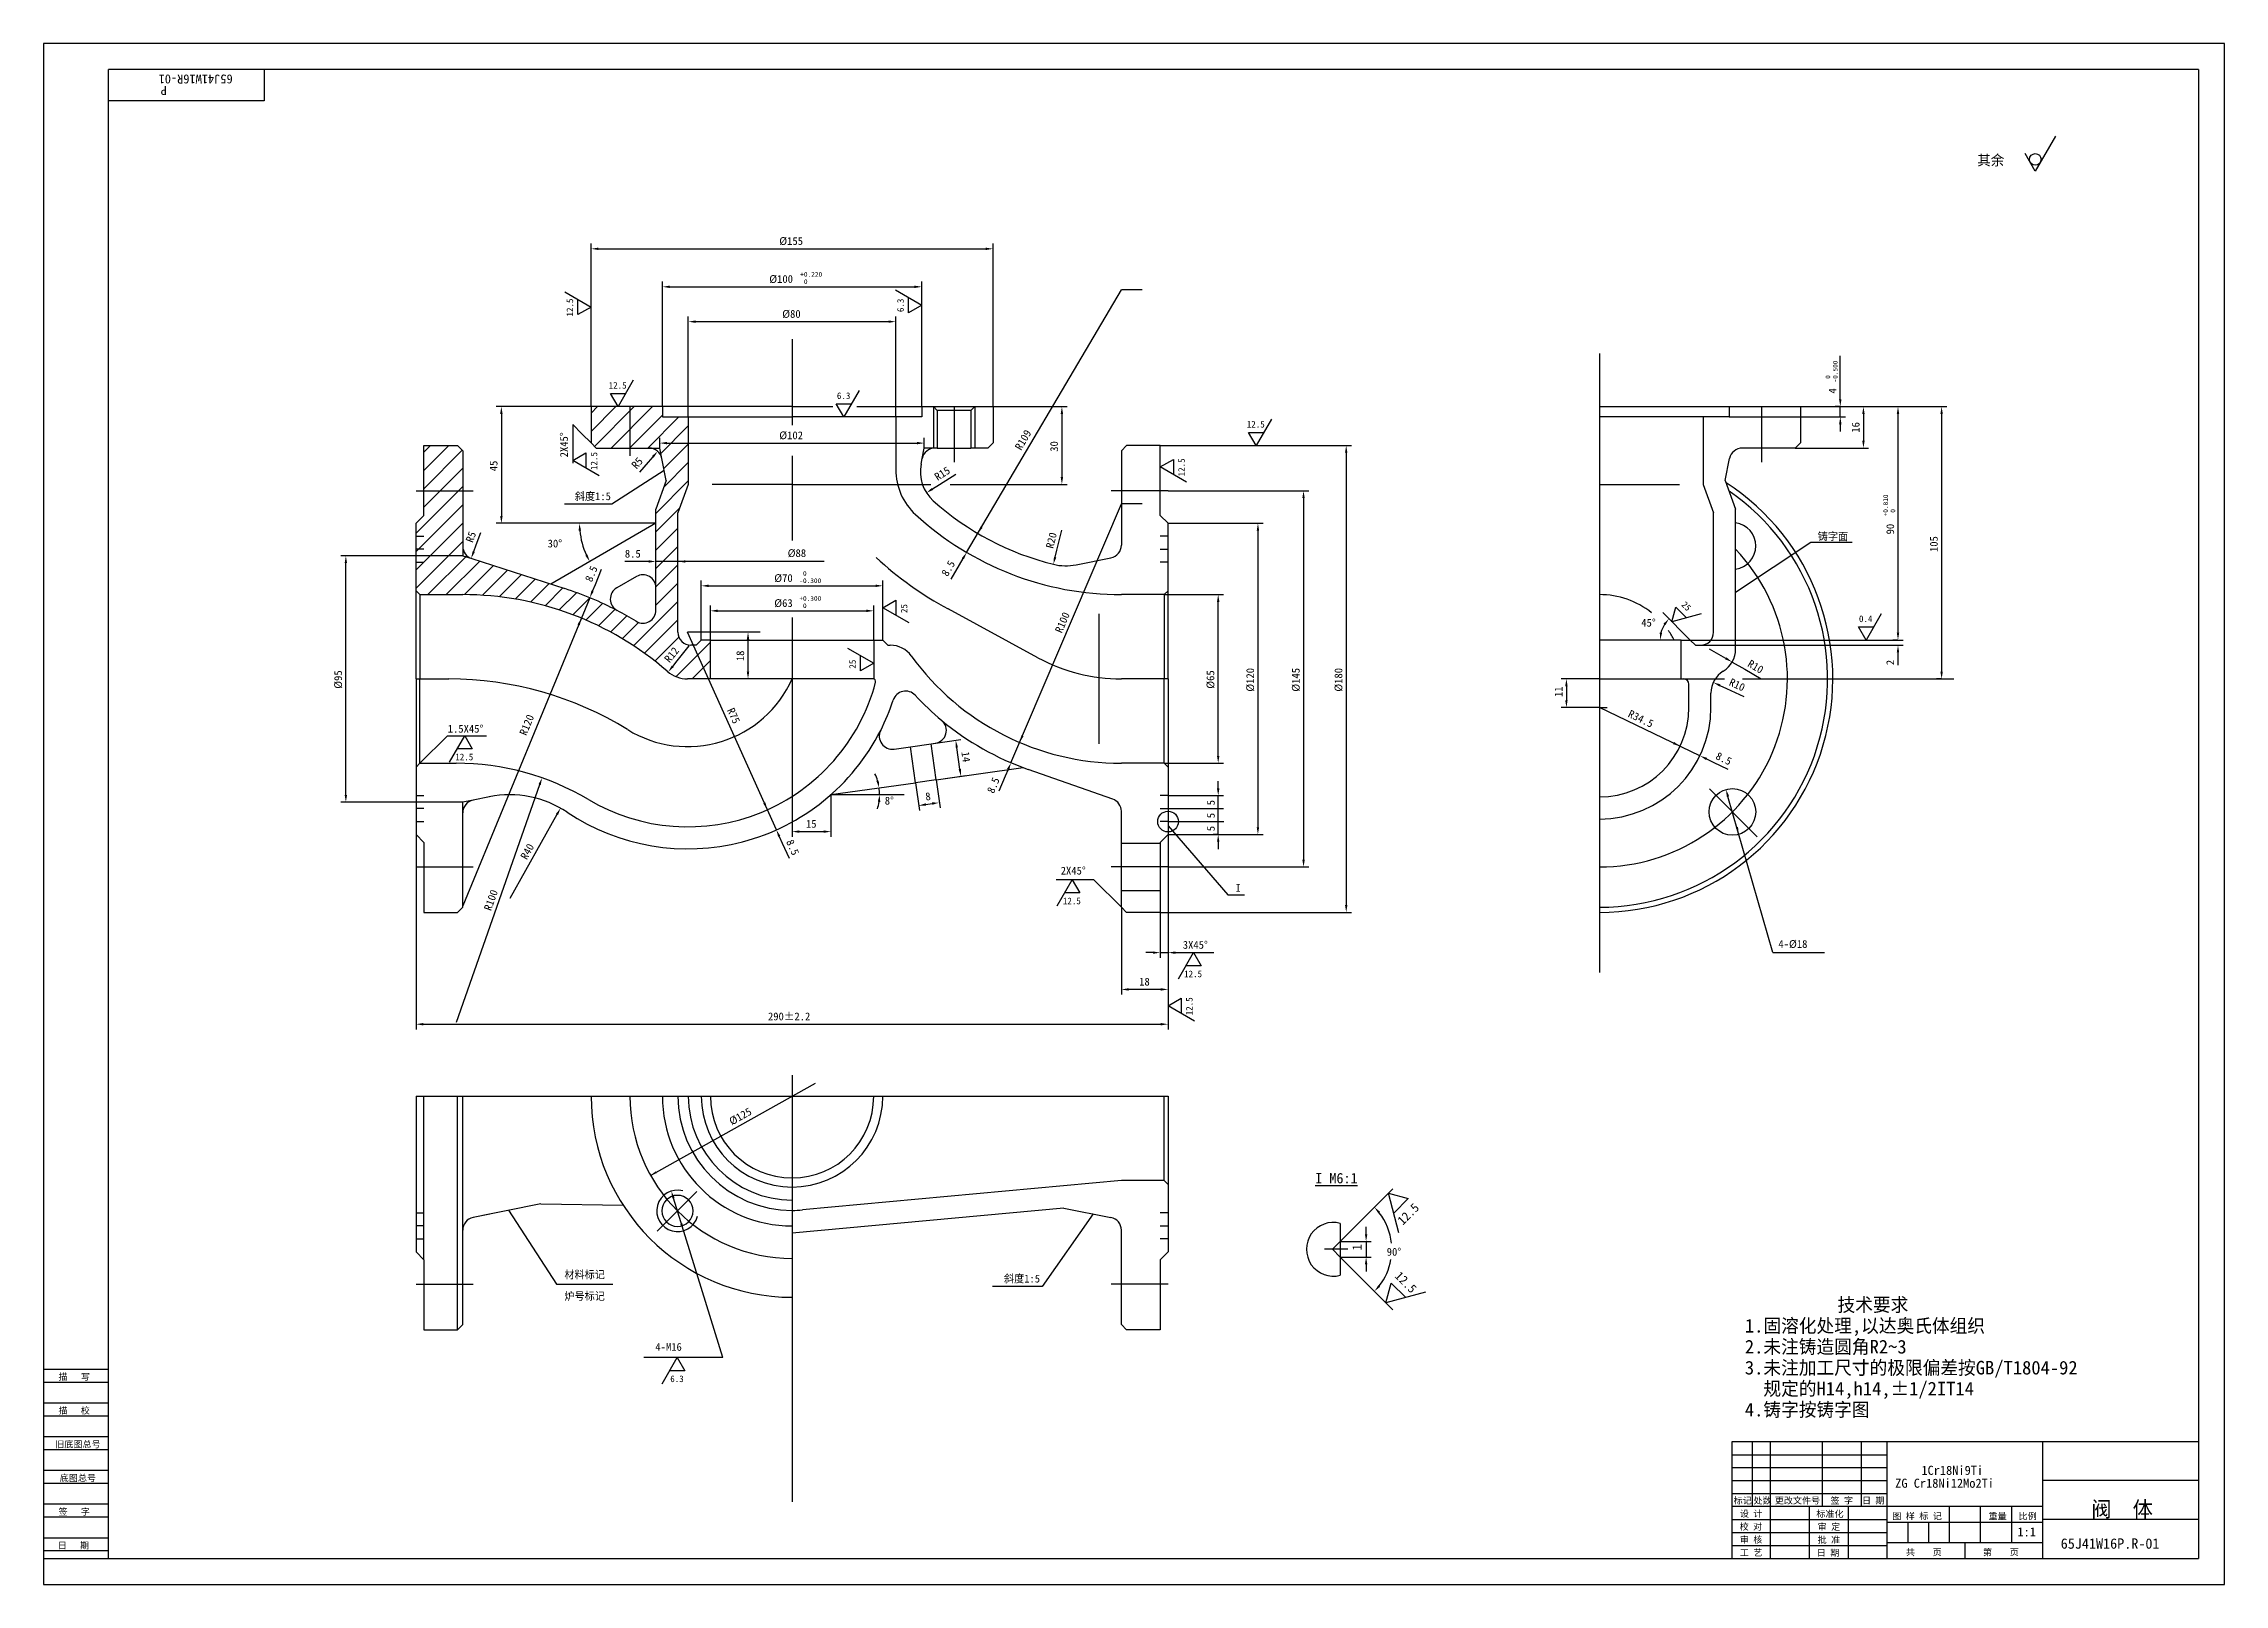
# Model space of a CAD drawing. Header units: metres. Extents: x 0 to 841, y 0 to 594.
import ezdxf

# ---------------------------------------------------------------- set-up
doc = ezdxf.new("R2010")
doc.units = ezdxf.units.M
for name, color, linetype in [('B', 3, 'Continuous'), ('C', 6, 'Continuous'), ('D', 1, 'Continuous'), ('FL', 5, 'Continuous'), ('HA', 5, 'Continuous'), ('T', 7, 'Continuous'), ('TL', 4, 'Continuous')]:
    doc.layers.add(name, color=color, linetype=linetype)

# ---------------------------------------------------------------- blocks, each defined once
blk = doc.blocks.new('TUKUN1')
at = {"layer": 'FL'}
for p, q in [((0, 594), (0, 0)), ((841, 594), (0, 594)), ((841, 0), (841, 594)), ((0, 78), (25, 78)), ((0, 70), (25, 70)), ((0, 65), (25, 65)), ((0, 57), (25, 57)), ((0, 52), (25, 52)), ((659, 30), (659, 55)), ((666, 10), (666, 55)), ((686, 30), (686, 55)), ((701, 30), (701, 55)), ((0, 44), (25, 44)), ((651, 50), (711, 50)), ((651, 45), (711, 45)), ((0, 39), (25, 39)), ((651, 40), (711, 40)), ((651, 35), (711, 35)), ((0, 31), (25, 31)), ((0, 26), (25, 26)), ((696, 10), (696, 30)), ((0, 18), (25, 18)), ((651, 25), (711, 25)), ((651, 20), (711, 20)), ((0, 13), (25, 13)), ((651, 15), (711, 15)), ((0, 0), (841, 0))]:
    blk.add_line(p, q, dxfattribs=at)
at = {"layer": 'TL'}
for p, q in [((25, 10), (25, 584)), ((831, 584), (25, 584)), ((85, 584), (85, 572)), ((831, 584), (831, 10)), ((85, 572), (25, 572)), ((0, 83), (25, 83)), ((651, 55), (651, 10)), ((831, 55), (651, 55)), ((711, 10), (711, 55)), ((771, 10), (771, 55)), ((831, 40), (771, 40)), ((771, 30), (651, 30)), ((681, 10), (681, 30)), ((735, 16), (735, 30)), ((747, 16), (747, 30)), ((759, 16), (759, 30)), ((711, 24), (771, 24)), ((719, 16), (719, 24)), ((727, 16), (727, 24)), ((831, 25), (771, 25)), ((0, 10), (831, 10)), ((771, 16), (711, 16)), ((741, 10), (741, 16))]:
    blk.add_line(p, q, dxfattribs=at)
at = {"layer": 'T'}
for s, p in [('描   写', (5.74, 78.76)), ('描   校', (5.74, 65.76)), ('旧底图总号', (4.49, 52.76)), ('底图总号', (6.22, 39.76)), ('标记', (651.75, 31.07)), ('处数', (659.38, 31.07)), ('更改文件号', (667.61, 31.07)), ('签 字', (689.1, 31.07)), ('日 期', (701.23, 31.07)), ('签   字', (5.74, 26.76)), ('设 计', (654.14, 25.99)), ('标准化', (683.65, 25.93)), ('图 样 标 记', (712.95, 25.04)), ('重量', (750.03, 25.04)), ('比例', (761.64, 25.04)), ('校 对', (654.05, 20.99)), ('审 核', (654.14, 15.99)), ('批 准', (684.13, 15.93)), ('审 定', (684.13, 20.93)), ('日   期', (5.45, 13.76)), ('工 艺', (654.14, 10.99)), ('日 期', (683.84, 10.93)), ('共    页', (718.18, 11.13)), ('第    页', (747.9, 11.13))]:
    blk.add_text(s, height=2.5, dxfattribs=at).set_placement(p)

msp = doc.modelspace()

# ---------------------------------------------------------------- linework, layer by layer
for p, q in [((211.13, 444.47), (220.73, 454.07)), ((211.13, 451.55), (213.66, 454.07)), ((212.46, 438.74), (227.8, 454.07)), ((218.87, 438.07), (234.87, 454.07)), ((225.94, 438.07), (238.63, 450.76)), ((233.01, 438.07), (245.01, 450.07)), ((237.76, 435.75), (248.63, 446.62)), ((146.63, 429.47), (156.23, 439.07)), ((146.63, 436.54), (149.16, 439.07)), ((239.22, 430.14), (248.63, 439.55)), ((146.63, 422.4), (161.47, 437.24)), ((146.63, 415.33), (161.63, 430.33)), ((239.22, 423.06), (248.63, 432.48)), ((143.63, 405.26), (161.63, 423.26)), ((236.13, 412.91), (248.63, 425.41)), ((143.63, 398.19), (161.63, 416.19)), ((236.13, 405.84), (245.35, 415.05)), ((143.63, 391.12), (161.63, 409.12)), ((236.13, 398.76), (244.63, 407.26)), ((143.63, 384.05), (161.63, 402.05)), ((148.23, 381.57), (163.22, 396.56)), ((236.13, 391.69), (244.63, 400.19)), ((155.3, 381.57), (168.19, 394.46)), ((162.37, 381.57), (173.54, 392.74)), ((169.2, 381.34), (178.88, 391.02)), ((175.69, 380.75), (184.23, 389.29)), ((181.87, 379.86), (189.58, 387.57)), ((236.13, 384.62), (244.63, 393.12)), ((187.77, 378.69), (194.93, 385.85)), ((193.43, 377.28), (200.28, 384.13)), ((198.87, 375.65), (205.56, 382.33)), ((204.1, 373.81), (210.65, 380.36)), ((227.52, 361.87), (244.63, 378.98)), ((236.13, 377.55), (244.63, 386.05)), ((209.14, 371.77), (215.57, 378.2)), ((213.99, 369.55), (220.32, 375.89)), ((218.66, 367.15), (224.92, 373.41)), ((223.17, 364.59), (229.43, 370.85)), ((231.71, 358.99), (244.63, 371.91)), ((235.74, 355.95), (244.99, 365.2)), ((243.88, 349.95), (257.13, 363.2)), ((250.08, 349.07), (257.13, 356.12))]:
    msp.add_line(p, q)
at = {"layer": 'B'}
msp.add_arc((288.63, 188.18), 44, 180, 270, dxfattribs=at)
at = {"layer": 'C'}
for p, q in [((288.63, 480.09), (288.63, 446.91)), ((600, 474.56), (600, 303.57)), ((226.13, 454.07), (226.13, 435.11)), ((351.13, 454.07), (351.13, 432.59)), ((662.5, 454.07), (662.5, 432.59)), ((288.63, 435.11), (288.63, 402.48)), ((143.63, 421.57), (165.62, 421.57)), ((433.63, 421.57), (411.64, 421.57)), ((143.63, 404.07), (146.63, 404.07)), ((433.63, 404.07), (430.63, 404.07)), ((146.63, 399.07), (143.63, 399.07)), ((430.63, 399.07), (433.63, 399.07)), ((143.63, 394.07), (146.63, 394.07)), ((433.63, 394.07), (430.63, 394.07)), ((288.63, 372.79), (288.63, 291.32)), ((383.42, 357.26), (348.82, 376.04)), ((143.63, 349.07), (156.25, 349.07)), ((433.63, 349.07), (415.63, 349.07)), ((632.5, 349.07), (648.21, 349.07)), ((655.14, 349.07), (736.68, 349.07)), ((600, 338.07), (603, 338.07)), ((143.63, 304.07), (146.63, 304.07)), ((433.63, 304.07), (430.63, 304.07)), ((600, 303.57), (600, 295.07)), ((642.42, 306.66), (660.84, 288.23)), ((146.63, 299.07), (143.63, 299.07)), ((430.63, 299.07), (433.63, 299.07)), ((600, 295.07), (600, 235.91)), ((143.63, 294.07), (146.63, 294.07)), ((433.63, 294.07), (430.63, 294.07)), ((143.63, 276.57), (165.62, 276.57)), ((433.63, 276.57), (411.64, 276.57)), ((288.63, 196.25), (288.63, 144.18)), ((143.63, 188.18), (433.63, 188.18)), ((251.88, 151.43), (236.66, 136.2)), ((143.63, 143.18), (146.63, 143.18)), ((288.63, 144.18), (288.63, 135.45)), ((433.63, 143.18), (430.63, 143.18)), ((146.63, 138.18), (143.63, 138.18)), ((288.63, 135.45), (288.63, 31.86)), ((430.63, 138.18), (433.63, 138.18)), ((143.63, 133.18), (146.63, 133.18)), ((433.63, 133.18), (430.63, 133.18)), ((143.63, 115.68), (165.62, 115.68)), ((433.63, 115.68), (411.64, 115.68))]:
    msp.add_line(p, q, dxfattribs=at)
msp.add_lwpolyline([(503.01, 129.18), (494.01, 129.18)], dxfattribs=at)
for centre, radius, start, end in [((415.63, 499.07), 140, 227.5, 241.5), ((600, 349.07), 72.5, 270, 43.6), ((415.63, 416.57), 67.5, 241.5, 270), ((156.25, 217.57), 131.5, 58.36, 90), ((248.37, 367.07), 44.1, 238.36, 335.91), ((288.63, 188.18), 62.5, 180, 270)]:
    msp.add_arc(centre, radius, start, end, dxfattribs=at)
at = {"layer": 'D'}
for p, q in [((775.87, 558.38), (768.07, 544.86)), ((768.07, 544.86), (764.16, 551.62)), ((211.13, 454.07), (211.13, 516.9)), ((213.93, 514.9), (363.33, 514.9)), ((366.13, 454.07), (366.13, 516.9)), ((200.99, 498.29), (211.13, 492.44)), ((238.63, 454.07), (238.63, 502.25)), ((241.43, 500.25), (335.83, 500.25)), ((328.49, 499.02), (338.63, 493.17)), ((338.63, 454.07), (338.63, 502.25)), ((355.96, 397.86), (415.63, 499.07)), ((423.63, 499.07), (415.63, 499.07)), ((206.06, 489.51), (206.06, 495.36)), ((211.13, 492.44), (206.06, 489.51)), ((248.63, 450.07), (248.63, 488.81)), ((328.63, 450.07), (328.63, 488.81)), ((333.56, 490.24), (333.56, 496.1)), ((338.63, 493.17), (333.56, 490.24)), ((251.43, 486.81), (325.83, 486.81)), ((692.88, 461.91), (692.88, 473.67)), ((227.4, 464.21), (221.55, 454.07)), ((218.62, 459.14), (224.47, 459.14)), ((221.55, 454.07), (218.62, 459.14)), ((305.67, 455.14), (311.53, 455.14)), ((308.6, 450.07), (305.67, 455.14)), ((314.46, 460.21), (308.6, 450.07)), ((692.88, 459.67), (692.88, 461.91)), ((692.88, 456.87), (692.88, 459.67)), ((211.13, 454.07), (174.53, 454.07)), ((176.53, 451.27), (176.53, 411.87)), ((204.06, 447.15), (204.06, 432.25)), ((207.59, 443.61), (204.06, 447.15)), ((366.13, 454.07), (394.69, 454.07)), ((392.69, 451.27), (392.69, 426.87)), ((473.5, 449.21), (467.64, 439.07)), ((650, 450.07), (694.88, 450.07)), ((677.5, 454.07), (703.8, 454.07)), ((692.88, 454.07), (690.88, 454.07)), ((692.88, 450.07), (692.88, 454.07)), ((692.88, 447.27), (692.88, 444.47)), ((701.8, 451.27), (701.8, 440.87)), ((703.8, 454.07), (717.13, 454.07)), ((715.13, 451.27), (715.13, 366.87)), ((717.13, 454.07), (733.95, 454.07)), ((731.95, 451.27), (731.95, 351.87)), ((211.13, 440.07), (207.59, 443.61)), ((233.53, 438.07), (237.63, 438.07)), ((237.63, 438.07), (237.63, 441.99)), ((238.43, 434.05), (237.63, 438.07)), ((240.43, 439.99), (336.83, 439.99)), ((338.83, 434.05), (339.63, 438.07)), ((339.63, 438.07), (339.63, 441.99)), ((343.73, 438.07), (339.63, 438.07)), ((430.63, 439.07), (504.34, 439.07)), ((464.72, 444.14), (470.57, 444.14)), ((467.64, 439.07), (464.72, 444.14)), ((675.5, 438.07), (703.8, 438.07)), ((204.06, 433.26), (209.13, 436.18)), ((214.2, 427.4), (204.06, 433.26)), ((209.13, 436.18), (209.13, 430.33)), ((239.35, 429.46), (219.16, 416.39)), ((233.14, 432.62), (229.78, 428.79)), ((234.98, 434.73), (233.14, 432.62)), ((430.63, 430.8), (435.7, 433.73)), ((440.77, 424.95), (430.63, 430.8)), ((435.7, 433.73), (435.7, 427.88)), ((502.34, 436.27), (502.34, 261.87)), ((319.5, 424.07), (342.17, 424.07)), ((342.81, 422.33), (345.51, 424.06)), ((345.51, 424.06), (351.73, 428.03)), ((349.62, 424.07), (394.69, 424.07)), ((433.63, 421.57), (487.88, 421.57)), ((219.16, 416.39), (200.94, 416.39)), ((373.06, 316.77), (415.63, 416.57)), ((423.63, 416.57), (415.63, 416.57)), ((485.88, 418.77), (485.88, 279.37)), ((166.84, 400.78), (168.61, 405.55)), ((236.13, 409.07), (174.53, 409.07)), ((390.75, 398.71), (392.67, 406.42)), ((433.63, 409.07), (470.29, 409.07)), ((468.29, 406.27), (468.29, 291.87)), ((161.68, 396.56), (114.56, 396.56)), ((161.68, 400.66), (161.68, 396.56)), ((161.68, 396.56), (165.1, 395.46)), ((165.86, 398.15), (166.84, 400.78)), ((354.53, 395.44), (353.11, 393.03)), ((390.08, 395.99), (390.75, 398.71)), ((652.5, 382.53), (681.46, 401.77)), ((681.46, 401.77), (697.52, 401.77)), ((116.56, 304.37), (116.56, 393.76)), ((212.77, 385.54), (215.2, 391.43)), ((230.53, 394.36), (224.15, 394.36)), ((233.33, 394.36), (230.53, 394.36)), ((301.05, 394.36), (236.13, 394.36)), ((253.63, 364.07), (253.63, 386.97)), ((323.63, 364.07), (323.63, 386.97)), ((353.11, 393.03), (349.87, 387.54)), ((210.63, 380.36), (161.63, 261.57)), ((211.7, 382.95), (212.77, 385.54)), ((256.43, 384.97), (320.83, 384.97)), ((323.63, 376.53), (328.7, 379.46)), ((328.7, 379.46), (328.7, 373.61)), ((432.13, 381.57), (454.97, 381.57)), ((452.97, 319.37), (452.97, 378.77)), ((257.13, 364.07), (257.13, 377.32)), ((259.93, 375.32), (317.33, 375.32)), ((320.13, 364.07), (320.13, 377.32)), ((333.77, 370.68), (323.63, 376.53)), ((635, 364.07), (624.39, 374.68)), ((627.96, 371.12), (629.47, 376.77)), ((639.27, 374.15), (627.96, 371.12)), ((629.47, 376.77), (633.61, 372.63)), ((708.65, 374.21), (702.8, 364.07)), ((244.35, 356.09), (248.98, 361.83)), ((282.57, 290.9), (248.37, 367.07)), ((276.29, 367.07), (248.37, 367.07)), ((271.65, 367.07), (269.65, 367.07)), ((271.65, 351.87), (271.65, 364.27)), ((635, 364.07), (717.13, 364.07)), ((639, 362.07), (717.13, 362.07)), ((702.8, 364.07), (699.87, 369.14)), ((699.87, 369.14), (705.73, 369.14)), ((715.13, 364.07), (713.13, 364.07)), ((242.6, 353.91), (244.35, 356.09)), ((309.99, 360.97), (320.13, 355.12)), ((315.06, 352.19), (315.06, 358.05)), ((320.13, 355.12), (315.06, 352.19)), ((648.74, 357), (642.5, 360.6)), ((651.16, 355.6), (656.01, 352.8)), ((715.13, 359.27), (715.13, 356.47)), ((715.13, 356.47), (715.13, 354.38)), ((272.15, 349.07), (269.65, 349.07)), ((600, 349.07), (585.26, 349.07)), ((587.26, 346.27), (587.26, 340.87)), ((646.45, 346.56), (649, 345.4)), ((649, 345.4), (655.71, 342.34)), ((656.01, 352.8), (662.4, 349.11)), ((731.95, 349.07), (729.95, 349.07)), ((600, 338.07), (585.26, 338.07)), ((638.76, 319.45), (600, 338.07)), ((145.13, 316.57), (155.74, 327.18)), ((155.74, 327.18), (170.76, 327.18)), ((156.55, 317.04), (162.4, 327.18)), ((165.33, 322.11), (159.48, 322.11)), ((162.4, 327.18), (165.33, 322.11)), ((342.24, 324.04), (353.76, 325.66)), ((353.34, 314.29), (352.17, 322.61)), ((344.19, 310.18), (355.71, 311.8)), ((370.86, 311.62), (368.36, 305.76)), ((371.96, 314.2), (370.86, 311.62)), ((432.13, 316.57), (454.97, 316.57)), ((641.28, 318.24), (643.81, 317.03)), ((643.81, 317.03), (649.55, 314.27)), ((191.28, 308.28), (159.07, 216.57)), ((303.63, 304.48), (303.63, 288.21)), ((303.63, 304.48), (331.9, 304.48)), ((336.26, 309.06), (337.78, 298.3)), ((344.19, 310.18), (345.7, 299.41)), ((433.63, 304.07), (454.97, 304.07)), ((452.97, 306.87), (452.97, 309.67)), ((452.97, 289.07), (452.97, 304.07)), ((666.83, 243.65), (649.55, 303.77)), ((161.63, 301.57), (114.56, 301.57)), ((165.65, 302.38), (161.63, 301.57)), ((161.63, 297.48), (161.63, 301.57)), ((197.97, 296.82), (179.73, 264.4)), ((340.27, 300.67), (342.65, 301)), ((433.63, 299.07), (454.96, 299.07)), ((143.63, 289.07), (143.63, 213.96)), ((283.72, 288.35), (284.86, 285.79)), ((288.63, 293.92), (288.63, 288.21)), ((291.43, 290.21), (300.83, 290.21)), ((433.63, 294.07), (455.12, 294.07)), ((433.63, 292.5), (456.72, 265.9)), ((433.63, 289.07), (433.63, 241.55)), ((433.63, 289.07), (470.29, 289.07)), ((452.97, 289.07), (450.97, 289.07)), ((452.97, 286.27), (452.97, 283.47)), ((284.86, 285.79), (287.48, 279.98)), ((405.02, 271.68), (390.51, 271.68)), ((390.86, 261.54), (396.71, 271.68)), ((396.71, 271.68), (399.64, 266.61)), ((415.63, 261.07), (405.02, 271.68)), ((433.63, 276.57), (487.88, 276.57)), ((399.64, 266.61), (393.79, 266.61)), ((415.63, 261.07), (415.63, 227.37)), ((456.72, 265.9), (463.1, 265.9)), ((430.63, 259.07), (504.34, 259.07)), ((430.63, 259.07), (430.63, 241.55)), ((427.83, 243.55), (425.03, 243.55)), ((430.63, 243.55), (433.63, 243.55)), ((433.63, 241.55), (433.63, 227.37)), ((436.43, 243.55), (439.23, 243.55)), ((437.61, 233.41), (443.47, 243.55)), ((439.23, 243.55), (451.32, 243.55)), ((446.39, 238.48), (440.54, 238.48)), ((443.47, 243.55), (446.39, 238.48)), ((666.83, 243.65), (686.73, 243.65)), ((430.83, 229.37), (418.43, 229.37)), ((433.63, 227.37), (433.63, 213.96)), ((433.63, 223.05), (438.7, 225.97)), ((443.77, 217.19), (433.63, 223.05)), ((438.7, 225.97), (438.7, 220.12)), ((146.43, 215.96), (430.83, 215.96)), ((234.07, 157.68), (297.72, 193.26)), ((500.01, 132.18), (520.35, 152.52)), ((179.3, 144.21), (197.76, 115.74)), ((261.96, 87.44), (242.9, 148.95)), ((522.68, 135.5), (518.59, 150.76)), ((518.59, 150.76), (526.23, 148.72)), ((526.23, 148.72), (520.64, 143.13)), ((404.75, 142.85), (385.1, 114.89)), ((510.01, 134.98), (510.01, 137.78)), ((500.01, 132.18), (512.01, 132.18)), ((500.01, 126.18), (520.35, 105.85)), ((500.01, 126.18), (512.01, 126.18)), ((510.01, 132.18), (510.01, 126.18)), ((510.01, 123.38), (510.01, 120.58)), ((197.76, 115.74), (219.46, 115.74)), ((385.1, 114.89), (365.94, 114.89)), ((517.67, 108.52), (519.72, 116.16)), ((532.94, 112.61), (517.67, 108.52)), ((519.72, 116.16), (525.31, 110.57)), ((261.96, 87.44), (231.45, 87.44)), ((238.48, 77.3), (244.33, 87.44)), ((244.33, 87.44), (247.26, 82.37)), ((247.26, 82.37), (241.41, 82.37))]:
    msp.add_line(p, q, dxfattribs=at)
msp.add_circle((768.07, 549.37), 2.25, dxfattribs=at)
for centre, radius, start, end in [((236.13, 409.07), 29.48, 185.44, 204.56), ((635, 364.07), 11.61, 148.85, 166.15), ((303.63, 304.48), 18.76, 16.56, 25.12), ((303.63, 304.48), 18.76, 0, 8), ((303.63, 304.48), 18.76, 342.88, 351.44), ((497.01, 129.18), 22.93, 5.83, 38), ((497.01, 129.18), 22.93, 322, 350.18)]:
    msp.add_arc(centre, radius, start, end, dxfattribs=at)
for points in [[(213.93, 515.36), (213.93, 514.43), (211.13, 514.9)], [(363.33, 515.36), (363.33, 514.43), (366.13, 514.9)], [(241.43, 500.71), (241.43, 499.78), (238.63, 500.25)], [(335.83, 500.71), (335.83, 499.78), (338.63, 500.25)], [(251.43, 487.28), (251.43, 486.35), (248.63, 486.81)], [(325.83, 487.28), (325.83, 486.35), (328.63, 486.81)], [(692.41, 456.87), (693.35, 456.87), (692.88, 454.07)], [(176.06, 451.27), (177, 451.27), (176.53, 454.07)], [(392.23, 451.27), (393.16, 451.27), (392.69, 454.07)], [(692.41, 447.27), (693.35, 447.27), (692.88, 450.07)], [(701.34, 451.27), (702.27, 451.27), (701.8, 454.07)], [(714.66, 451.27), (715.59, 451.27), (715.13, 454.07)], [(731.48, 451.27), (732.42, 451.27), (731.95, 454.07)], [(240.43, 440.46), (240.43, 439.52), (237.63, 439.99)], [(336.83, 440.46), (336.83, 439.52), (339.63, 439.99)], [(501.87, 436.27), (502.8, 436.27), (502.34, 439.07)], [(701.34, 440.87), (702.27, 440.87), (701.8, 438.07)], [(235.33, 434.42), (234.63, 435.04), (236.82, 436.84)], [(343.06, 421.94), (342.56, 422.72), (340.45, 420.82)], [(392.23, 426.87), (393.16, 426.87), (392.69, 424.07)], [(485.41, 418.77), (486.35, 418.77), (485.88, 421.57)], [(176.06, 411.87), (177, 411.87), (176.53, 409.07)], [(206.32, 406.26), (207.25, 406.3), (206.65, 409.07)], [(362.1, 407.35), (361.29, 407.83), (360.27, 405.18)], [(467.83, 406.27), (468.76, 406.27), (468.29, 409.07)], [(116.09, 393.76), (117.03, 393.76), (116.56, 396.56)], [(166.3, 397.99), (165.43, 398.32), (164.89, 395.53)], [(209.73, 397.04), (208.91, 396.61), (210.6, 394.34)], [(354.13, 395.68), (354.94, 395.21), (355.96, 397.86)], [(390.53, 395.88), (389.63, 396.11), (389.41, 393.28)], [(233.33, 394.83), (233.33, 393.89), (236.13, 394.36)], [(247.43, 393.91), (244.63, 394.36), (247.43, 394.81)], [(211.27, 383.13), (212.13, 382.77), (210.63, 380.36)], [(256.43, 385.44), (256.43, 384.5), (253.63, 384.97)], [(320.83, 385.44), (320.83, 384.5), (323.63, 384.97)], [(452.5, 378.77), (453.44, 378.77), (452.97, 381.57)], [(206.76, 369.74), (205.89, 370.1), (207.39, 372.51)], [(259.93, 375.79), (259.93, 374.86), (257.13, 375.32)], [(317.33, 375.79), (317.33, 374.86), (320.13, 375.32)], [(624.7, 370.37), (625.43, 369.79), (626.79, 372.28)], [(271.18, 364.27), (272.12, 364.27), (271.65, 367.07)], [(624.19, 366.8), (623.26, 366.91), (623.39, 364.07)], [(714.66, 366.87), (715.59, 366.87), (715.13, 364.07)], [(714.66, 359.27), (715.59, 359.27), (715.13, 362.07)], [(242.96, 353.62), (242.23, 354.2), (240.84, 351.73)], [(648.5, 356.59), (648.97, 357.4), (651.16, 355.6)], [(271.18, 351.87), (272.12, 351.87), (271.65, 349.07)], [(586.79, 346.27), (587.72, 346.27), (587.26, 349.07)], [(646.26, 346.14), (646.64, 346.99), (643.9, 347.73)], [(731.48, 351.87), (732.42, 351.87), (731.95, 349.07)], [(586.79, 340.87), (587.72, 340.87), (587.26, 338.07)], [(352.63, 322.67), (351.71, 322.54), (351.78, 325.38)], [(377.92, 326.98), (377.07, 327.35), (376.4, 324.59)], [(628.37, 323.93), (628.78, 324.77), (631.1, 323.13)], [(353.8, 314.35), (352.88, 314.22), (353.73, 311.52)], [(371.53, 314.38), (372.39, 314.01), (373.06, 316.77)], [(452.5, 319.37), (453.44, 319.37), (452.97, 316.57)], [(641.48, 318.66), (641.08, 317.82), (638.76, 319.45)], [(116.09, 304.37), (117.03, 304.37), (116.56, 301.57)], [(191.72, 308.13), (190.84, 308.44), (192.21, 310.92)], [(322.07, 309.92), (321.16, 309.72), (322.21, 307.09)], [(321.72, 301.72), (322.65, 301.65), (322.39, 304.48)], [(452.5, 306.87), (453.44, 306.87), (452.97, 304.07)], [(649.1, 303.64), (650, 303.9), (648.78, 306.46)], [(198.38, 296.59), (197.57, 297.05), (199.35, 299.26)], [(277.52, 301.02), (278.37, 301.4), (279.09, 298.65)], [(340.21, 301.13), (340.34, 300.2), (337.5, 300.28)], [(342.58, 301.46), (342.71, 300.54), (345.42, 301.39)], [(284.14, 288.54), (283.29, 288.15), (282.57, 290.9)], [(291.43, 290.68), (291.43, 289.74), (288.63, 290.21)], [(300.83, 290.68), (300.83, 289.74), (303.63, 290.21)], [(452.5, 286.27), (453.44, 286.27), (452.97, 289.07)], [(467.83, 291.87), (468.76, 291.87), (468.29, 289.07)], [(652.53, 291.72), (653.43, 291.98), (653.75, 289.16)], [(485.41, 279.37), (486.35, 279.37), (485.88, 276.57)], [(501.87, 261.87), (502.8, 261.87), (502.34, 259.07)], [(427.83, 244.01), (427.83, 243.08), (430.63, 243.55)], [(436.43, 244.01), (436.43, 243.08), (433.63, 243.55)], [(418.43, 229.84), (418.43, 228.9), (415.63, 229.37)], [(430.83, 229.84), (430.83, 228.9), (433.63, 229.37)], [(146.43, 216.42), (146.43, 215.49), (143.63, 215.96)], [(430.83, 216.42), (430.83, 215.49), (433.63, 215.96)], [(236.04, 159.23), (234.07, 157.68), (236.42, 158.54)], [(242.45, 148.81), (243.34, 149.09), (242.07, 151.62)], [(514.73, 142.99), (515.43, 143.61), (513.23, 145.4)], [(245.53, 138.88), (246.42, 139.15), (246.8, 136.34)], [(509.55, 134.98), (510.48, 134.98), (510.01, 132.18)], [(509.55, 123.38), (510.48, 123.38), (510.01, 126.18)], [(515.43, 114.76), (514.73, 115.37), (513.23, 112.97)]]:
    msp.add_solid(points, dxfattribs=at)
at = {"layer": 'FL'}
for p, q in [((343.13, 454.07), (343.13, 438.04)), ((359.13, 454.07), (359.13, 438.07))]:
    msp.add_line(p, q, dxfattribs=at)
msp.add_circle((433.63, 294.07), 4, dxfattribs=at)
msp.add_arc((244.44, 143.98), 8, 75, 345, dxfattribs=at)
at = {"layer": 'HA'}
msp.add_arc((497.36, 129.18), 10.35, 75.14, 284.86, dxfattribs=at)
at = {"layer": 'TL'}
for p, q in [((238.63, 454.07), (211.13, 454.07)), ((211.13, 454.07), (211.13, 440.07)), ((288.63, 454.07), (238.63, 454.07)), ((238.63, 454.07), (238.63, 450.07)), ((238.63, 450.07), (248.63, 450.07)), ((248.63, 450.07), (248.63, 424.07)), ((248.63, 450.07), (288.63, 450.07)), ((288.63, 454.07), (304.41, 454.07)), ((328.63, 450.07), (288.63, 450.07)), ((313.67, 454.07), (338.63, 454.07)), ((328.63, 450.07), (328.63, 429.77)), ((338.63, 450.07), (328.63, 450.07)), ((338.63, 454.07), (343.13, 454.07)), ((338.63, 454.07), (338.63, 450.07)), ((343.13, 454.07), (359.13, 454.07)), ((343.13, 454.07), (344.63, 452.57)), ((357.63, 452.57), (344.63, 452.57)), ((344.63, 452.57), (344.63, 438.07)), ((357.63, 452.57), (359.13, 454.07)), ((357.63, 452.57), (357.63, 438.07)), ((359.13, 454.07), (366.13, 454.07)), ((366.13, 454.07), (366.13, 440.07)), ((600, 454.07), (650, 454.07)), ((640, 450.07), (600, 450.07)), ((640, 450.07), (640, 424.07)), ((650, 450.07), (640, 450.07)), ((650, 454.07), (677.5, 454.07)), ((650, 454.07), (650, 450.07)), ((677.5, 454.07), (677.5, 440.07)), ((146.63, 439.07), (159.63, 439.07)), ((146.63, 412.07), (146.63, 439.07)), ((161.63, 437.07), (159.63, 439.07)), ((213.13, 438.07), (211.13, 440.07)), ((213.13, 438.07), (233.53, 438.07)), ((344.63, 438.07), (343.73, 438.07)), ((344.63, 438.07), (357.63, 438.07)), ((364.13, 438.07), (357.63, 438.07)), ((364.13, 438.07), (366.13, 440.07)), ((415.63, 437.07), (417.63, 439.07)), ((430.63, 439.07), (417.63, 439.07)), ((430.63, 412.07), (430.63, 439.07)), ((675.5, 438.07), (655.1, 438.07)), ((675.5, 438.07), (677.5, 440.07)), ((161.63, 437.07), (161.63, 400.22)), ((240.13, 425.57), (238.43, 434.05)), ((338.38, 431.84), (338.83, 434.05)), ((415.63, 437.07), (415.63, 400.67)), ((648.5, 425.57), (650.2, 434.05)), ((240.13, 425.57), (236.13, 414.58)), ((248.63, 424.07), (244.63, 413.08)), ((288.63, 424.07), (257.76, 424.07)), ((288.63, 424.07), (319.5, 424.07)), ((600, 424.07), (630.87, 424.07)), ((640, 424.07), (644, 413.08)), ((648.5, 425.57), (652.5, 414.58)), ((236.13, 384.25), (236.13, 414.58)), ((244.63, 367.07), (244.63, 413.08)), ((644, 367.07), (644, 413.08)), ((652.5, 384.25), (652.5, 414.58)), ((143.63, 409.07), (146.63, 412.07)), ((143.63, 383.07), (143.63, 409.07)), ((236.13, 409.07), (195.55, 385.65)), ((433.63, 409.07), (430.63, 412.07)), ((433.63, 383.07), (433.63, 409.07)), ((165.1, 395.46), (201.02, 383.89)), ((398.14, 393.08), (411.61, 395.77)), ((228.63, 388.58), (221.03, 384.19)), ((143.63, 349.07), (143.63, 383.07)), ((145.13, 381.57), (143.63, 383.07)), ((145.13, 381.57), (161.63, 381.57)), ((145.13, 381.57), (145.13, 349.07)), ((236.13, 375.56), (236.13, 384.25)), ((432.13, 381.57), (415.63, 381.57)), ((432.13, 381.57), (433.63, 383.07)), ((432.13, 381.57), (432.13, 349.07)), ((433.63, 349.07), (433.63, 383.07)), ((652.5, 360.6), (652.5, 384.25)), ((407.02, 324), (407.02, 374.2)), ((251.63, 362.07), (249.63, 362.07)), ((253.63, 364.07), (251.63, 362.07)), ((257.13, 364.07), (253.63, 364.07)), ((257.13, 364.07), (320.13, 364.07)), ((257.13, 349.07), (257.13, 364.07)), ((320.13, 364.07), (323.63, 364.07)), ((320.13, 364.07), (320.13, 349.04)), ((323.63, 364.07), (325.63, 362.07)), ((325.63, 362.07), (326.52, 362.07)), ((631.5, 364.07), (600, 364.07)), ((631.5, 364.07), (635, 364.07)), ((631.5, 349.07), (631.5, 364.07)), ((635, 364.07), (637, 362.07)), ((637, 362.07), (639, 362.07)), ((143.63, 349.07), (143.63, 315.07)), ((145.13, 316.57), (145.13, 349.07)), ((257.13, 349.07), (248.37, 349.07)), ((288.63, 349.07), (257.13, 349.07)), ((319.89, 349.07), (288.63, 349.07)), ((432.13, 316.57), (432.13, 349.07)), ((433.63, 349.07), (433.63, 315.07)), ((600, 349.07), (631.5, 349.07)), ((631.5, 349.07), (632.5, 349.07)), ((634.5, 338.07), (634.5, 347.07)), ((643, 338.07), (643, 343.57)), ((327.96, 322.03), (334.32, 322.93)), ((334.32, 322.93), (342.24, 324.04)), ((336.26, 309.06), (334.32, 322.93)), ((342.24, 324.04), (343.86, 324.27)), ((344.19, 310.18), (342.24, 324.04)), ((145.13, 316.57), (143.63, 315.07)), ((143.63, 315.07), (143.63, 289.07)), ((145.13, 316.57), (159.07, 316.57)), ((344.19, 310.18), (377.77, 314.9)), ((412.29, 302.75), (379.67, 314.21)), ((432.13, 316.57), (415.63, 316.57)), ((432.13, 316.57), (433.63, 315.07)), ((433.63, 315.07), (433.63, 289.07)), ((171.89, 303.63), (165.65, 302.38)), ((303.63, 304.48), (336.26, 309.06)), ((344.19, 310.18), (336.26, 309.06)), ((161.63, 261.07), (161.63, 297.48)), ((415.63, 285.57), (415.63, 298.03)), ((143.63, 289.07), (146.63, 286.07)), ((146.63, 286.07), (146.63, 259.07)), ((433.63, 289.07), (430.63, 286.07)), ((430.63, 286.07), (430.63, 285.57)), ((430.63, 285.57), (415.63, 285.57)), ((415.63, 267.57), (415.63, 285.57)), ((430.63, 285.57), (430.63, 267.57)), ((161.63, 261.07), (159.63, 259.07)), ((415.63, 267.57), (430.63, 267.57)), ((415.63, 261.07), (415.63, 267.57)), ((415.63, 261.07), (417.63, 259.07)), ((430.63, 267.57), (430.63, 259.07)), ((146.63, 259.07), (159.63, 259.07)), ((430.63, 259.07), (417.63, 259.07)), ((143.63, 188.18), (143.63, 154.18)), ((146.63, 125.18), (146.63, 188.18)), ((159.63, 98.18), (159.63, 188.18)), ((161.63, 136.58), (161.63, 188.18)), ((432.13, 155.68), (432.13, 188.18)), ((433.63, 188.18), (433.63, 154.18)), ((143.63, 154.18), (143.63, 128.18)), ((415.63, 155.68), (292.66, 144.36)), ((432.13, 155.68), (415.63, 155.68)), ((432.13, 155.68), (433.63, 154.18)), ((433.63, 154.18), (433.63, 128.18)), ((191.75, 146.7), (165.65, 141.48)), ((191.75, 146.7), (223.48, 146.2)), ((393.49, 145.1), (288.63, 135.45)), ((393.49, 145.1), (411.61, 141.48)), ((161.63, 100.18), (161.63, 136.58)), ((171.89, 142.73), (165.65, 141.48)), ((415.63, 124.68), (415.63, 136.58)), ((143.63, 128.18), (146.63, 125.18)), ((433.63, 128.18), (430.63, 125.18)), ((146.63, 125.18), (146.63, 98.18)), ((415.63, 106.68), (415.63, 124.68)), ((430.63, 125.18), (430.63, 124.68)), ((430.63, 124.68), (430.63, 106.68)), ((415.63, 100.18), (415.63, 106.68)), ((430.63, 106.68), (430.63, 98.18)), ((146.63, 98.18), (159.63, 98.18)), ((161.63, 100.18), (159.63, 98.18)), ((415.63, 100.18), (417.63, 98.18)), ((430.63, 98.18), (417.63, 98.18))]:
    msp.add_line(p, q, dxfattribs=at)
msp.add_lwpolyline([(238.44, 143.98, 1), (250.44, 143.98, 1), (238.44, 143.98, 1)], format="xyb", dxfattribs=at)
for points in [[(500.01, 139.18), (500.01, 132.18), (497.01, 129.18), (500.01, 126.18), (500.01, 119.18)], [(500.01, 132.18), (500.01, 126.18)]]:
    msp.add_lwpolyline(points, dxfattribs=at)
msp.add_circle((651.27, 297.81), 9, dxfattribs=at)
for centre, radius, start, end in [((233.53, 433.07), 5, 11.31, 90), ((343.73, 433.07), 5, 90, 168.69), ((655.1, 433.07), 5, 90, 168.69), ((352.13, 429.77), 23.5, 180, 227.5), ((353.09, 428.9), 15, 168.69, 228.29), ((600, 349.07), 90, 270, 57.15), ((600, 349.07), 88, 270, 55.39), ((415.63, 499.07), 117.5, 227.5, 270), ((415.63, 499.07), 109, 228.29, 256.08), ((651.27, 400.34), 9, 277.89, 82.11), ((166.63, 400.22), 5, 180, 252.15), ((410.63, 400.67), 5, 281.31, 0), ((231.13, 384.25), 5, 0, 120), ((394.22, 412.69), 20, 256.08, 281.31), ((161.63, 261.57), 120, 48.92, 90), ((161.63, 261.57), 128.5, 62.38, 72.15), ((223.53, 379.86), 5, 120, 242.38), ((600, 349.07), 32.5, 51.76, 90), ((161.63, 261.57), 128.5, 58.63, 62.38), ((231.13, 375.56), 5, 238.63, 0), ((249.63, 367.07), 5, 180, 270), ((326.52, 352.07), 10, 35.9, 90), ((600, 349.07), 32.5, 27.49, 34.99), ((639, 367.07), 5, 270, 0), ((415.63, 416.57), 100, 215.9, 270), ((642.5, 360.6), 10, 301.67, 0), ((248.37, 367.07), 75, 239.32, 345.12), ((248.37, 361.07), 12, 228.92, 270), ((319.89, 348.07), 1, 345.12, 90), ((632.5, 347.07), 2, 0, 90), ((653, 343.57), 10, 121.67, 180), ((248.37, 367.07), 83.5, 333.06, 341.76), ((332.42, 339.38), 5, 42.85, 161.76), ((415.63, 416.57), 108.5, 222.85, 230.32), ((600, 338.07), 34.5, 270, 0), ((600, 338.07), 43, 270, 0), ((248.37, 367.07), 83.5, 236.24, 333.06), ((327.27, 326.99), 5, 153.06, 278), ((343.16, 329.22), 5, 278, 50.32), ((415.63, 416.57), 108.5, 230.32, 250.64), ((159.07, 216.57), 100, 59.32, 90), ((179.73, 264.4), 40, 56.24, 101.31), ((166.63, 297.48), 5, 101.31, 180), ((410.63, 298.03), 5, 0, 70.64), ((288.63, 188.18), 77.5, 180, 270), ((288.63, 188.18), 50, 180, 270), ((288.63, 188.18), 40, 180, 270), ((288.63, 188.18), 35, 180, 0), ((288.63, 188.18), 31.5, 180, 0), ((288.63, 188.18), 44, 270, 275.26), ((166.63, 136.58), 5, 101.31, 180), ((410.63, 136.58), 5, 0, 78.69)]:
    msp.add_arc(centre, radius, start, end, dxfattribs=at)

# ---------------------------------------------------------------- block references
msp.add_blockref('TUKUN1', (0, 0), dxfattribs=at)

# ---------------------------------------------------------------- texts
at = {"layer": 'D'}
for s, height, rotation, p in [('65J41W16R-01', 3.5, 180, (72.92, 582.06)), ('P', 3.5, 180, (47.52, 577.65)), ('12.5', 2.55, 90, (204.21, 488.79)), ('6.3', 2.55, 90, (331.71, 490.5)), (' 0', 1.8, 90, (688.98, 463.36)), ('-0.500', 1.8, 90, (691.8, 463.36)), ('4', 3, 90, (691.38, 459.12)), ('16', 3, 90, (700.3, 444)), ('2X45%%d', 3, 90, (202.18, 434.5)), ('R109', 3, 59.48, (376.94, 436.96)), ('30', 3, 90, (391.19, 436.65)), ('45', 3, 90, (175.03, 429.15)), ('12.5', 2.55, 90, (213.52, 429.61)), ('R5', 3, 48.83, (228.66, 429.78)), ('R15', 3, 32.56, (344.78, 425.37)), ('12.5', 2.55, 90, (440.09, 427.16)), ('+0.810', 1.8, 90, (711.23, 411.75)), (' 0', 1.8, 90, (714.05, 411.75)), ('R5', 3, 69.66, (165.46, 401.39)), ('R20', 3, 76.08, (389.32, 399.16)), ('90', 3, 90, (713.63, 404.79)), ('105', 3, 90, (730.45, 398)), ('8.5', 3, 67.58, (211.42, 386.2)), ('8.5', 3, 59.48, (348.58, 388.3)), ('25', 2.55, 315, (631.39, 377.46)), ('25', 2.55, 90, (333.09, 374.47)), ('R100', 3, 66.9, (392.64, 366.51)), ('R12', 3, 51.13, (241.42, 355.07)), ('18', 3, 90, (270.15, 355.93)), ('25', 2.55, 90, (313.21, 353.05)), ('R10', 3, 330.01, (656.84, 354.05)), ('2', 3, 90, (713.63, 354.38)), ('%%C95', 3, 90, (115.06, 345.28)), ('%%C65', 3, 90, (451.47, 345.29)), ('%%C120', 3, 90, (466.79, 344.15)), ('%%C145', 3, 90, (484.38, 344.15)), ('%%c180', 3, 90, (500.84, 344.15)), ('11', 3, 90, (585.76, 342.07)), ('R10', 3, 335.46, (649.7, 346.73)), ('R75', 3, 294.18, (263.49, 337.06)), ('R34.5', 3, 334.34, (610.73, 334.59)), ('R120', 3, 67.58, (186.13, 327.01)), ('14', 3, 278, (353.93, 320.85)), ('8.5', 3, 334.34, (644.54, 318.34)), ('8', 3, 8, (340.26, 302.18)), ('8.5', 3, 66.9, (366.4, 304.68)), ('5', 3, 90, (451.64, 300.36)), ('5', 3, 90, (451.64, 295.36)), ('8.5', 3, 294.18, (286.27, 286.32)), ('5', 3, 90, (451.64, 290.36)), ('R40', 3, 60.64, (186.31, 279.15)), ('R100', 3, 70.65, (172.54, 259.46)), ('12.5', 2.55, 90, (443.09, 219.4)), ('%%C125', 3, 29.2, (265.41, 176.92)), ('12.5', 3.44, 45, (524.15, 138.25)), ('1', 3.5, 90, (508.26, 128.77)), ('12.5', 3.44, 315, (520.8, 118.6))]:
    msp.add_text(s, height=height, rotation=rotation, dxfattribs=at).set_placement(p)
for s, height, p in [('其余', 4, (745.71, 547.06)), ('%%c155', 3, (283.7, 516.4)), ('%%C100', 3, (279.84, 501.75)), ('+0.220', 1.8, (291.8, 504.15)), (' 0', 1.8, (291.8, 501.33)), ('%%C80', 3, (284.84, 488.31)), ('12.5', 2.55, (217.9, 460.99)), ('6.3', 2.55, (305.93, 456.99)), ('12.5', 2.55, (464, 445.99)), ('%%C102', 3, (283.7, 441.49)), ('斜度1:5', 3, (204.85, 418)), ('铸字面', 3, (684.2, 402.52)), ('30%%d', 3, (194.37, 399.78)), ('8.5', 3, (224.15, 395.86)), ('%%c88', 3, (286.94, 396.07)), ('%%C70', 3, (281.77, 386.47)), ('-0.300', 1.8, (291.44, 386.05)), (' 0', 1.8, (291.44, 388.87)), ('%%C63', 3, (281.77, 376.82)), ('+0.300', 1.8, (291.44, 379.22)), (' 0', 1.8, (291.44, 376.4)), ('45%%d', 3, (616.13, 369.25)), ('0.4', 2.55, (700.07, 370.99)), ('1.5X45%%d', 3, (155.85, 328.37)), ('12.5', 2.55, (158.76, 317.72)), ('8%%d', 3, (324.38, 300.64)), ('15', 3, (293.99, 291.71)), ('2X45%%d', 3, (392.24, 273.66)), ('I', 3, (459.62, 267.04)), ('12.5', 2.55, (393.07, 262.22)), ('3X45%%d', 3, (439.32, 245.05)), ('4-%%c18', 3, (669.01, 245.39)), ('12.5', 2.55, (439.82, 234.08)), ('18', 3, (422.49, 230.87)), ('290%%P2.2', 3, (279.34, 217.46)), ('%%UI M6:1%%U', 4, (490.4, 154.62)), ('90%%d', 3, (517.96, 126.71)), ('材料标记', 3, (200.85, 117.94)), ('斜度1:5', 3, (370.35, 116.38)), ('炉号标记', 3, (200.85, 109.65)), ('          技术要求', 5.25, (656.08, 105.18)), ('1.固溶化处理,以达奥氏体组织', 5.25, (656.08, 97.09)), ('4-M16', 3, (235.91, 90.05)), ('2.未注铸造圆角R2%%1263', 5.25, (656.08, 89.01)), ('3.未注加工尺寸的极限偏差按GB/T1804-92', 5.25, (656.08, 80.92)), ('6.3', 2.55, (241.66, 77.98)), ('  规定的H14,h14,%%P1/2IT14', 5.25, (656.08, 72.84)), ('4.铸字按铸字图', 5.25, (656.08, 64.75)), ('1Cr18Ni9Ti', 3.5, (724.15, 42.23)), ('ZG Cr18Ni12Mo2Ti', 3.5, (714.06, 37.25)), ('阀  体', 6, (789.66, 26)), ('1:1', 3.5, (761.19, 18.49)), ('65J41W16P.R-01', 4, (777.88, 13.74))]:
    msp.add_text(s, height=height, dxfattribs=at).set_placement(p)

doc.saveas('drawing.dxf')
